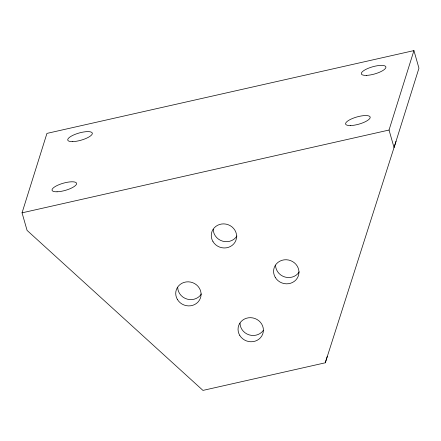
<?xml version="1.0" encoding="UTF-8"?>
<svg xmlns="http://www.w3.org/2000/svg" width="441" height="441" viewBox="0 0 441 441"><rect width="100%" height="100%" fill="white"/><g stroke="black" fill="none" stroke-linecap="round" stroke-linejoin="round"><path stroke-width="0.66" d="M396.018 141.357L325.282 362.794L202.954 390.401L27.077 230.406L22.05 212.838L46.944 133.397L413.928 50.599L418.95 68.184L394.061 147.608L389.034 130.04L413.928 50.599M325.282 362.794L327.239 356.543M22.05 212.838L389.034 130.04M263.365 330.309A12.75 11.973 17.4 0 1 249.154 334.884A12.75 11.973 17.4 0 1 240.009 323.077M299.252 271.849A12.75 11.973 17.4 0 1 285.013 277.042A12.75 11.973 17.4 0 1 275.553 265.14M201.388 293.927A12.75 11.973 17.4 0 1 187.155 299.119A12.75 11.973 17.4 0 1 177.69 287.218M236.933 235.99A12.75 11.973 17.4 0 1 222.699 241.183A12.75 11.973 17.4 0 1 213.235 229.281M239.772 335.419A12.75 11.973 17.4 0 0 261.739 336.059A12.75 11.973 17.4 0 0 250.659 317.68A12.75 11.973 17.4 0 0 239.772 335.419M275.316 277.483A12.75 11.973 17.4 0 0 297.284 278.122A12.75 11.973 17.4 0 0 286.203 259.743A12.75 11.973 17.4 0 0 275.316 277.483M177.453 299.56A12.75 11.973 17.4 0 0 199.42 300.2A12.75 11.973 17.4 0 0 188.34 281.821A12.75 11.973 17.4 0 0 177.453 299.56M212.997 241.624A12.75 11.973 17.4 0 0 234.965 242.263A12.75 11.973 17.4 0 0 223.885 223.885A12.75 11.973 17.4 0 0 212.997 241.624M350.656 125.553A12.75 3.726 -15.9 0 0 370.137 117.791A12.75 3.726 -15.9 0 0 352.921 118.309A12.75 3.726 -15.9 0 0 350.656 125.553M366.377 75.378A12.75 3.726 -15.9 0 0 385.858 67.616A12.75 3.726 -15.9 0 0 368.648 68.135A12.75 3.726 -15.9 0 0 366.377 75.378M72.787 141.616A12.75 3.726 -15.9 0 0 92.274 133.855A12.75 3.726 -15.9 0 0 75.058 134.373A12.75 3.726 -15.9 0 0 72.787 141.616M57.065 191.785A12.75 3.726 -15.9 0 0 76.552 184.029A12.75 3.726 -15.9 0 0 59.337 184.547A12.75 3.726 -15.9 0 0 57.065 191.785"/></g></svg>
